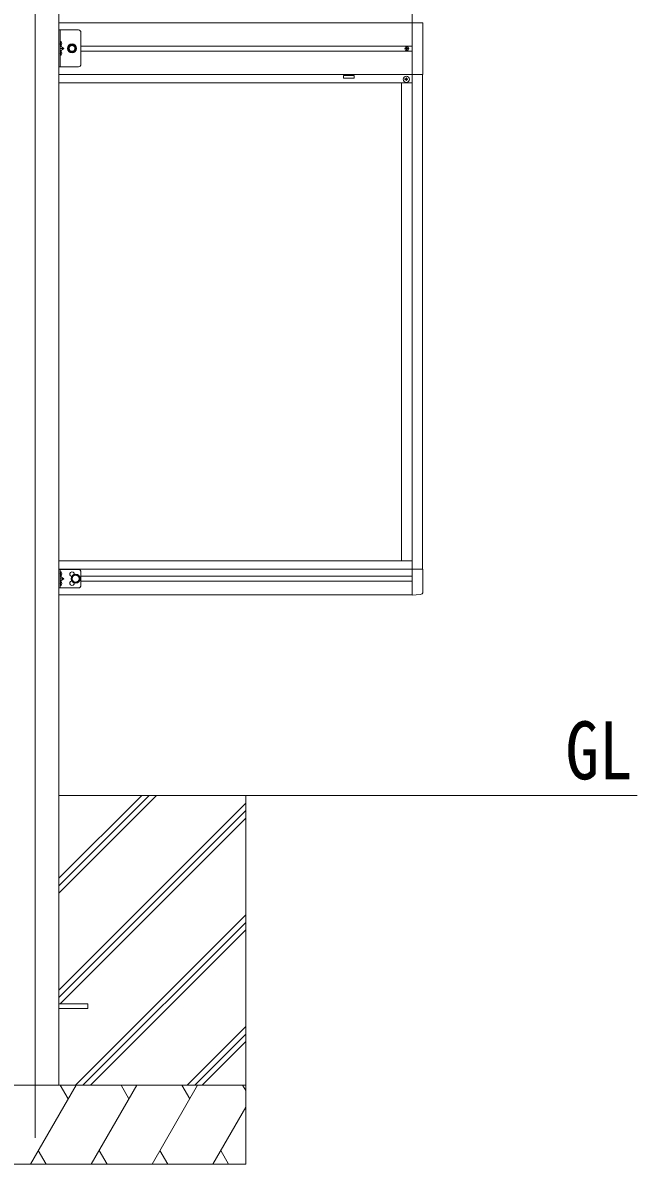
# Model space of a CAD drawing. Units: millimetres at full size, sheet at 1:30; details may follow other scales. Extents: x -8385 to 8479, y -5853 to 5787.
# Drawn here: x 5014 to 6181, y -1550 to 617 of the extents above; entities that cross this region are included whole.
import ezdxf
from ezdxf.enums import TextEntityAlignment as Align

# ---------------------------------------------------------------- set-up
doc = ezdxf.new("R2010")
doc.units = ezdxf.units.MM
doc.header["$LTSCALE"] = 30
for name, color, linetype, lineweight in [('0-0_0', 7, 'Continuous', 9), ('0-1_本体', 4, 'Continuous', 9), ('0-2_部品', 7, 'Continuous', 9), ('0-8_PARTS2', 2, 'Continuous', 9), ('1-1_GLASS', 4, 'Continuous', 9), ('1-2_GLASS_SEAL', 7, 'Continuous', 9)]:
    doc.layers.add(name, color=color, linetype=linetype, lineweight=lineweight)
doc.styles.add('ＭＳ ゴシック', font='')
doc.styles.get('ＭＳ ゴシック').set_extended_font_data('MS Gothic')

msp = doc.modelspace()

# ---------------------------------------------------------------- linework, layer by layer
at = {"layer": '0-0_0'}
for p, q in [((6180.71, -849.92), (5082.43, -849.92)), ((5082.43, -1035.55), (5268.06, -849.92)), ((5082.43, -1021.4), (5253.92, -849.92)), ((5082.43, -1007.26), (5239.78, -849.92)), ((5082.43, -1219.39), (5437.23, -864.6)), ((5437.23, -849.92), (5437.23, -1549.92)), ((5082.43, -1233.54), (5437.23, -878.74)), ((5084.69, -1245.42), (5437.23, -892.88)), ((5114.04, -1399.92), (5437.23, -1076.73)), ((5128.18, -1399.92), (5437.23, -1090.87)), ((5142.33, -1399.92), (5437.23, -1105.01)), ((5326.17, -1399.92), (5437.23, -1288.86)), ((5340.32, -1399.92), (5437.23, -1303)), ((5354.46, -1399.92), (5437.23, -1317.14)), ((5437.23, -1399.92), (4637.23, -1399.92)), ((5028.39, -1549.92), (5114.99, -1399.92)), ((5099.99, -1425.9), (5084.99, -1399.92)), ((5143.86, -1549.92), (5230.46, -1399.92)), ((5215.46, -1425.9), (5200.46, -1399.92)), ((5259.33, -1549.92), (5345.93, -1399.92)), ((5315.93, -1399.92), (5330.93, -1425.9)), ((5431.4, -1399.92), (5437.23, -1410.02)), ((5374.8, -1549.92), (5437.23, -1441.78)), ((5043.39, -1523.94), (5058.39, -1549.92)), ((5158.86, -1523.94), (5173.86, -1549.92)), ((5274.33, -1523.94), (5289.33, -1549.92)), ((5389.8, -1523.94), (5404.8, -1549.92)), ((4637.23, -1549.92), (5437.23, -1549.92))]:
    msp.add_line(p, q, dxfattribs=at)
at = {"layer": '0-1_本体'}
msp.add_lwpolyline([(5064.73, 1480.08), (5082.43, 1480.08), (5082.43, -1399.92)], dxfattribs=at)
at = {"layer": '0-2_部品', "color": 4}
for p, q in [((5137.23, -1245.42), (5082.43, -1245.42)), ((5137.23, -1254.42), (5082.43, -1254.42)), ((5137.23, -1245.42), (5137.23, -1254.42))]:
    msp.add_line(p, q, dxfattribs=at)
at = {"layer": '0-8_PARTS2'}
msp.add_line((5037.23, 1450.05), (5037.23, -1499.95), dxfattribs=at)
at = {"layer": '1-1_GLASS'}
for p, q in [((5753.23, 1404.67), (5753.23, 567.47)), ((5082.43, 616.47), (5753.23, 616.47)), ((5124.43, 571.97), (5753.23, 571.97)), ((5753.23, 567.67), (5753.23, -469.53)), ((5753.23, 562.97), (5124.43, 562.97)), ((5082.43, 518.47), (5753.23, 518.47)), ((5753.23, 502.97), (5082.43, 502.97)), ((5733.23, 502.47), (5733.23, -404.53)), ((5733.23, 502.47), (5733.23, -404.53)), ((5773.23, 518.27), (5773.23, -420.33)), ((5082.43, -404.53), (5753.23, -404.53)), ((5753.23, -404.53), (5753.23, -420.53)), ((5082.43, -420.53), (5753.23, -420.53)), ((5082.43, -434.03), (5082.43, -434.03)), ((5082.43, -443.03), (5082.43, -443.03)), ((5124.43, -434.03), (5753.23, -434.03)), ((5124.43, -443.03), (5753.23, -443.03)), ((5082.43, -469.03), (5753.23, -469.03))]:
    msp.add_line(p, q, dxfattribs=at)
msp.add_lwpolyline([(5623.23, 516.47), (5643.23, 516.47), (5643.23, 511.47), (5623.23, 511.47)], close=True, dxfattribs=at)
at = {"layer": '1-2_GLASS_SEAL'}
for p, q in [((5119.43, 602.97), (5082.43, 602.97)), ((5084.93, 602.97), (5084.93, 532.97)), ((5124.43, 537.97), (5124.43, 597.97)), ((5085.43, 572.97), (5084.93, 573.06)), ((5084.93, 572.97), (5091.93, 567.97)), ((5084.93, 567.97), (5091.93, 567.97)), ((5084.93, 562.97), (5091.93, 567.97)), ((5085.43, 580.97), (5086.24, 580.83)), ((5085.43, 572.97), (5086.24, 573.11)), ((5742, 567.06), (5741.18, 567.06)), ((5744.46, 567.88), (5745.28, 567.88)), ((5085.43, 554.97), (5084.93, 555.06)), ((5085.43, 562.97), (5086.24, 562.83)), ((5085.43, 554.97), (5086.24, 555.11)), ((5740.73, 508.97), (5739.73, 508.97)), ((5743.73, 509.97), (5744.73, 509.97)), ((5082.43, -421.03), (5082.43, -456.03)), ((5119.43, -421.03), (5082.43, -421.03)), ((5084.93, -421.03), (5084.93, -456.03)), ((5085.43, -425.53), (5086.24, -425.67)), ((5124.43, -426.03), (5124.43, -451.03)), ((5753.23, -420.33), (5773.73, -420.33)), ((5773.73, -463.24), (5773.73, -420.33)), ((5085.43, -433.53), (5084.93, -433.44)), ((5084.93, -438.53), (5091.93, -438.53)), ((5085.43, -451.53), (5084.93, -451.44)), ((5085.43, -433.53), (5086.24, -433.39)), ((5085.43, -443.53), (5086.24, -443.67)), ((5085.43, -451.53), (5086.24, -451.39)), ((5119.43, -456.03), (5082.43, -456.03)), ((5753.23, -469.53), (5768.52, -468.73))]:
    msp.add_line(p, q, dxfattribs=at)
for points in [[(5753.23, 616.47), (5773.93, 616.47), (5773.93, 518.47), (5753.23, 518.47)], [(5119.43, 532.97), (5082.43, 532.97), (5082.43, 602.97)], [(5084.55, 576.97), (5085.18, 578.16), (5087.41, 579.27)], [(5084.55, 576.97), (5085.18, 575.78), (5087.41, 574.67)], [(5085.43, 572.97), (5085.43, 580.97), (5084.93, 580.88), (5084.93, 573.06)], [(5741.18, 567.06), (5741.18, 567.88), (5742, 567.88)], [(5742.82, 568.7), (5742.82, 569.52), (5743.64, 569.52), (5743.64, 568.7)], [(5743.64, 566.24), (5743.64, 565.42), (5742.82, 565.42), (5742.82, 566.24)], [(5745.28, 567.88), (5745.28, 567.06), (5744.46, 567.06)], [(5084.55, 558.97), (5085.18, 560.16), (5087.41, 561.27)], [(5084.55, 558.97), (5085.18, 557.78), (5087.41, 556.67)], [(5085.43, 554.97), (5085.43, 562.97), (5084.93, 562.88), (5084.93, 555.06)], [(5739.73, 508.97), (5739.73, 509.97), (5740.73, 509.97)], [(5741.73, 510.97), (5741.73, 511.97), (5742.73, 511.97), (5742.73, 510.97)], [(5742.73, 507.97), (5742.73, 506.97), (5741.73, 506.97), (5741.73, 507.97)], [(5744.73, 509.97), (5744.73, 508.97), (5743.73, 508.97)], [(5084.55, -429.53), (5085.18, -428.34), (5087.41, -427.23)], [(5084.55, -429.53), (5085.18, -430.72), (5087.41, -431.83)], [(5085.43, -433.53), (5085.43, -425.53), (5084.93, -425.62), (5084.93, -433.44)], [(5084.55, -447.53), (5085.18, -446.34), (5087.41, -445.23)], [(5084.55, -447.53), (5085.18, -448.72), (5087.41, -449.83)], [(5084.93, -433.53), (5091.93, -438.53), (5084.93, -443.53)], [(5085.43, -451.53), (5085.43, -443.53), (5084.93, -443.62), (5084.93, -451.44)]]:
    msp.add_lwpolyline(points, dxfattribs=at)
for points in [[(5099.93, 567.97), (5103.68, 561.47), (5111.19, 561.47), (5114.94, 567.97), (5111.19, 574.47), (5103.68, 574.47)], [(5114.43, -446.03), (5107.93, -442.28), (5107.93, -434.78), (5114.43, -431.02), (5120.93, -434.78), (5120.93, -442.28)]]:
    msp.add_lwpolyline(points, close=True, dxfattribs=at)
for centre, radius in [((5107.43, 567.97), 8.5), ((5107.43, 567.97), 7.5), ((5107.43, 567.97), 6.5), ((5107.43, 567.97), 5.5), ((5743.23, 567.47), 3.75), ((5742.23, 509.47), 5.9), ((5114.43, -438.53), 8.5), ((5114.43, -438.53), 7.5), ((5114.43, -438.53), 6.5)]:
    msp.add_circle(centre, radius, dxfattribs=at)
for centre, radius, start, end in [((5119.43, 597.97), 5, 0, 90), ((5086.08, 579.94), 0.9, 32.05588, 80), ((5086.08, 574), 0.9, 280, 327.94412), ((5081.33, 576.97), 6.5, 327.94412, 32.05588), ((5742, 568.7), 0.82, 270, 0), ((5742, 566.24), 0.82, 0, 90), ((5744.46, 568.7), 0.82, 180, 270), ((5744.46, 566.24), 0.82, 90, 180), ((5086.08, 561.94), 0.9, 32.05588, 80), ((5086.08, 556), 0.9, 280, 327.94412), ((5081.33, 558.97), 6.5, 327.94412, 32.05588), ((5119.43, 537.97), 5, 270, 0), ((5740.73, 510.97), 1, 270, 0), ((5740.73, 507.97), 1, 0, 90), ((5743.73, 510.97), 1, 180, 270), ((5743.73, 507.97), 1, 90, 180), ((5086.08, -426.56), 0.9, 32.05588, 80), ((5086.08, -432.5), 0.9, 280, 327.94412), ((5081.33, -429.53), 6.5, 327.94412, 32.05588), ((5107.43, -430.03), 4.25, 353.70569, 265.23923), ((5119.43, -426.03), 5, 0, 90), ((5086.08, -444.56), 0.9, 32.05588, 80), ((5086.08, -450.5), 0.9, 280, 327.94412), ((5081.33, -447.53), 6.5, 327.94412, 32.05588), ((5107.43, -447.03), 4.25, 94.76077, 6.29431), ((5119.43, -451.03), 5, 270, 0), ((5768.23, -463.24), 5.5, 273, 0)]:
    msp.add_arc(centre, radius, start, end, dxfattribs=at)

# ---------------------------------------------------------------- texts
at = {"layer": '0-0_0', "style": 'ＭＳ ゴシック', "width": 0.85}
msp.add_text('GL', height=110, dxfattribs=at).set_placement((6044.46, -852.33), align=Align.BOTTOM_LEFT)

doc.saveas('drawing.dxf')
